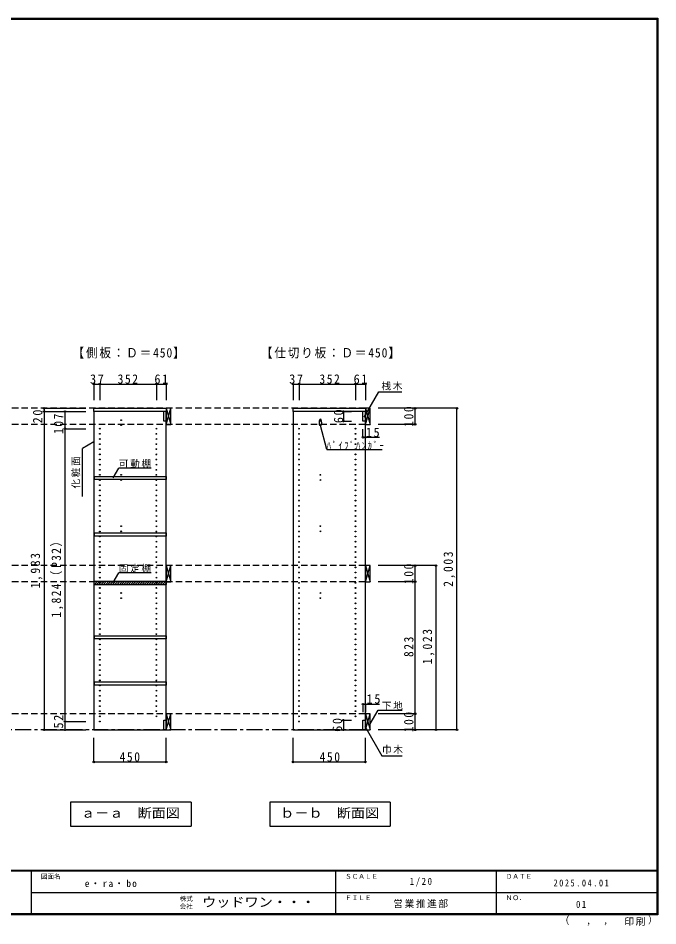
# Model space of a CAD drawing. Units: millimetres at full size, sheet at 1:20. Extents: x -3922 to 3878, y -2932 to 2722.
# Drawn here: x -104 to 3878, y -2932 to 2722 of the extents above; entities that cross this region are included whole.
import ezdxf
from ezdxf.enums import TextEntityAlignment as Align

# ---------------------------------------------------------------- set-up
doc = ezdxf.new("R2010")
doc.units = ezdxf.units.MM
doc.header["$LTSCALE"] = 20
doc.header["$PDMODE"] = 32
doc.header["$PDSIZE"] = 10
doc.linetypes.add('CHAIN1', pattern=[8, 5, -1, 1, -1])
doc.linetypes.add('DASHED2', pattern=[3, 2, -1])
for name, color, linetype in [('0-2_本体', 2, 'Continuous'), ('0-3_固定棚', 3, 'Continuous'), ('0-4_可動棚', 3, 'Continuous'), ('0-5', 4, 'Continuous'), ('0-6_ﾊﾟｲﾌﾟﾊﾝｶﾞｰ', 4, 'Continuous'), ('0-7_桟木・巾木', 2, 'Continuous'), ('0-8_引き出し', 3, 'Continuous'), ('0-A_文字', 7, 'Continuous'), ('0-B_寸法', 7, 'Continuous'), ('0-C_ハッチ', 4, 'Continuous'), ('F-1_枠', 6, 'Continuous'), ('F-A_文字', 7, 'Continuous')]:
    doc.layers.add(name, color=color, linetype=linetype)
doc.styles.add('ＭＳ ゴシック', font='')
doc.styles.get('ＭＳ ゴシック').set_extended_font_data('MS Gothic')

msp = doc.modelspace()

# ---------------------------------------------------------------- linework, layer by layer
at = {"layer": '0-2_本体'}
for p, q in [((367.47, 271.73), (367.47, 291.73)), ((367.47, 291.73), (817.47, 291.73)), ((817.47, 291.73), (817.47, 271.73)), ((1607.47, 271.73), (1607.47, 291.73)), ((1607.47, 291.73), (2057.47, 291.73)), ((2057.47, 291.73), (2057.47, 271.73)), ((817.47, 271.73), (367.47, 271.73)), ((2057.47, 271.73), (1607.47, 271.73))]:
    msp.add_line(p, q, dxfattribs=at)
at = {"layer": '0-3_固定棚', "color": 2}
for p, q in [((367.47, -785.27), (367.47, -805.27)), ((367.47, -785.27), (817.47, -785.27)), ((817.47, -785.27), (817.47, -805.27)), ((367.47, -805.27), (817.47, -805.27))]:
    msp.add_line(p, q, dxfattribs=at)
at = {"layer": '0-4_可動棚', "color": 2}
for points in [[(372.47, -132.77), (817.47, -132.77), (817.47, -152.77), (372.47, -152.77)], [(372.47, -484.77), (817.47, -484.77), (817.47, -504.77), (372.47, -504.77)], [(372.47, -1124.77), (817.47, -1124.77), (817.47, -1144.77), (372.47, -1144.77)], [(372.47, -1412.77), (817.47, -1412.77), (817.47, -1432.77), (372.47, -1432.77)]]:
    msp.add_lwpolyline(points, close=True, dxfattribs=at)
at = {"layer": '0-5', "color": 3}
for p, q in [((367.47, 271.73), (367.47, -1711.27)), ((817.47, 271.73), (367.47, 271.73)), ((817.47, -1711.27), (817.47, 271.73)), ((1607.47, 271.73), (1607.47, -1711.27)), ((2057.47, 271.73), (1607.47, 271.73)), ((2057.47, -1711.27), (2057.47, 271.73)), ((367.47, -1711.27), (817.47, -1711.27)), ((1607.47, -1711.27), (2057.47, -1711.27))]:
    msp.add_line(p, q, dxfattribs=at)
at = {"layer": '0-5'}
for centre in [(537.47, 218.23), (537.47, 186.23), (1777.47, 218.23), (1777.47, 186.23), (404.47, 164.73), (404.47, 132.73), (756.47, 164.73), (756.47, 132.73), (1644.47, 164.73), (1644.47, 132.73), (1996.47, 164.73), (1996.47, 132.73), (404.47, 100.73), (404.47, 68.73), (756.47, 100.73), (756.47, 68.73), (1644.47, 100.73), (1644.47, 68.73), (1996.47, 100.73), (1996.47, 68.73), (404.47, 36.73), (404.47, 4.73), (756.47, 36.73), (756.47, 4.73), (1644.47, 36.73), (1644.47, 4.73), (1996.47, 36.73), (1996.47, 4.73), (404.47, -27.27), (756.47, -27.27), (1644.47, -27.27), (1996.47, -27.27), (404.47, -59.27), (404.47, -91.27), (756.47, -59.27), (756.47, -91.27), (1644.47, -59.27), (1644.47, -91.27), (1996.47, -59.27), (1996.47, -91.27), (404.47, -123.27), (404.47, -155.27), (537.47, -122.77), (537.47, -154.77), (756.47, -123.27), (756.47, -155.27), (1644.47, -123.27), (1644.47, -155.27), (1777.47, -122.77), (1777.47, -154.77), (1996.47, -123.27), (1996.47, -155.27), (404.47, -187.27), (404.47, -219.27), (756.47, -187.27), (756.47, -219.27), (1644.47, -187.27), (1644.47, -219.27), (1996.47, -187.27), (1996.47, -219.27), (404.47, -251.27), (404.47, -283.27), (756.47, -251.27), (756.47, -283.27), (1644.47, -251.27), (1644.47, -283.27), (1996.47, -251.27), (1996.47, -283.27), (404.47, -315.27), (756.47, -315.27), (1644.47, -315.27), (1996.47, -315.27), (404.47, -347.27), (404.47, -379.27), (756.47, -347.27), (756.47, -379.27), (1644.47, -347.27), (1644.47, -379.27), (1996.47, -347.27), (1996.47, -379.27), (404.47, -411.27), (404.47, -443.27), (537.47, -442.77), (756.47, -411.27), (756.47, -443.27), (1644.47, -411.27), (1644.47, -443.27), (1777.47, -442.77), (1996.47, -411.27), (1996.47, -443.27), (404.47, -475.27), (404.47, -507.27), (537.47, -474.77), (756.47, -475.27), (756.47, -507.27), (1644.47, -475.27), (1644.47, -507.27), (1777.47, -474.77), (1996.47, -475.27), (1996.47, -507.27), (404.47, -539.27), (756.47, -539.27), (1644.47, -539.27), (1996.47, -539.27), (404.47, -571.27), (404.47, -603.27), (756.47, -571.27), (756.47, -603.27), (1644.47, -571.27), (1644.47, -603.27), (1996.47, -571.27), (1996.47, -603.27), (404.47, -635.27), (404.47, -667.27), (756.47, -635.27), (756.47, -667.27), (1644.47, -635.27), (1644.47, -667.27), (1996.47, -635.27), (1996.47, -667.27), (404.47, -699.27), (404.47, -731.27), (756.47, -699.27), (756.47, -731.27), (1644.47, -699.27), (1644.47, -731.27), (1996.47, -699.27), (1996.47, -731.27), (404.47, -763.27), (756.47, -763.27), (1644.47, -763.27), (1996.47, -763.27), (404.47, -795.27), (404.47, -827.27), (756.47, -795.27), (756.47, -827.27), (1644.47, -795.27), (1644.47, -827.27), (1996.47, -795.27), (1996.47, -827.27), (404.47, -859.27), (404.47, -891.27), (537.47, -858.77), (537.47, -890.77), (756.47, -859.27), (756.47, -891.27), (1644.47, -859.27), (1644.47, -891.27), (1777.47, -858.77), (1777.47, -890.77), (1996.47, -859.27), (1996.47, -891.27), (404.47, -923.27), (404.47, -955.27), (756.47, -923.27), (756.47, -955.27), (1644.47, -923.27), (1644.47, -955.27), (1996.47, -923.27), (1996.47, -955.27), (404.47, -987.27), (404.47, -1019.27), (756.47, -987.27), (756.47, -1019.27), (1644.47, -987.27), (1644.47, -1019.27), (1996.47, -987.27), (1996.47, -1019.27), (404.47, -1051.27), (756.47, -1051.27), (1644.47, -1051.27), (1996.47, -1051.27), (404.47, -1083.27), (404.47, -1115.27), (756.47, -1083.27), (756.47, -1115.27), (1644.47, -1083.27), (1644.47, -1115.27), (1996.47, -1083.27), (1996.47, -1115.27), (404.47, -1147.27), (404.47, -1179.27), (756.47, -1147.27), (756.47, -1179.27), (1644.47, -1147.27), (1644.47, -1179.27), (1996.47, -1147.27), (1996.47, -1179.27), (404.47, -1211.27), (404.47, -1243.27), (756.47, -1211.27), (756.47, -1243.27), (1644.47, -1211.27), (1644.47, -1243.27), (1996.47, -1211.27), (1996.47, -1243.27), (404.47, -1275.27), (756.47, -1275.27), (1644.47, -1275.27), (1996.47, -1275.27), (404.47, -1307.27), (404.47, -1339.27), (756.47, -1307.27), (756.47, -1339.27), (1644.47, -1307.27), (1644.47, -1339.27), (1996.47, -1307.27), (1996.47, -1339.27), (404.47, -1371.27), (404.47, -1403.27), (756.47, -1371.27), (756.47, -1403.27), (1644.47, -1371.27), (1644.47, -1403.27), (1996.47, -1371.27), (1996.47, -1403.27), (404.47, -1435.27), (404.47, -1467.27), (756.47, -1435.27), (756.47, -1467.27), (1644.47, -1435.27), (1644.47, -1467.27), (1996.47, -1435.27), (1996.47, -1467.27), (404.47, -1499.27), (756.47, -1499.27), (1644.47, -1499.27), (1996.47, -1499.27), (404.47, -1531.27), (404.47, -1563.27), (756.47, -1531.27), (756.47, -1563.27), (1644.47, -1531.27), (1644.47, -1563.27), (1996.47, -1531.27), (1996.47, -1563.27), (404.47, -1595.27), (404.47, -1627.27), (756.47, -1595.27), (756.47, -1627.27), (1644.47, -1595.27), (1644.47, -1627.27), (1996.47, -1595.27), (1996.47, -1627.27), (404.47, -1659.27), (1644.47, -1659.27)]:
    msp.add_circle(centre, 2.5, dxfattribs=at)
at = {"layer": '0-6_ﾊﾟｲﾌﾟﾊﾝｶﾞｰ', "color": 2}
for p, q in [((1769.97, 206.23), (1769.97, 191.23)), ((1784.97, 206.23), (1784.97, 191.23))]:
    msp.add_line(p, q, dxfattribs=at)
at = {"layer": '0-6_ﾊﾟｲﾌﾟﾊﾝｶﾞｰ', "color": 7}
for centre, radius, start, end in [((1816.07, 204.72), 46.13, 162.96035, 178.115), ((1777.47, 218.23), 5.5, 0, 180), ((1738.86, 204.72), 46.13, 1.885, 17.03965)]:
    msp.add_arc(centre, radius, start, end, dxfattribs=at)
at = {"layer": '0-6_ﾊﾟｲﾌﾟﾊﾝｶﾞｰ', "color": 2}
for centre, start, end in [((1777.47, 206.23), 0, 180), ((1777.47, 191.23), 180, 0)]:
    msp.add_arc(centre, 7.5, start, end, dxfattribs=at)
at = {"layer": '0-7_桟木・巾木'}
for p, q in [((817.47, 271.73), (802.47, 271.73)), ((802.47, 211.73), (802.47, 271.73)), ((817.47, 271.73), (817.47, 230.73)), ((2057.47, 271.73), (2042.47, 271.73)), ((2042.47, 211.73), (2042.47, 271.73)), ((2057.47, 271.73), (2057.47, 230.73)), ((802.47, -1651.27), (817.47, -1651.27)), ((817.47, -1651.27), (817.47, -1711.27)), ((2042.47, -1651.27), (2057.47, -1651.27)), ((2057.47, -1651.27), (2057.47, -1711.27))]:
    msp.add_line(p, q, dxfattribs=at)
for points in [[(817.47, 211.73), (805.97, 211.73), (802.47, 211.73)], [(2057.47, 211.73), (2045.97, 211.73), (2042.47, 211.73)], [(817.47, -1711.27), (802.47, -1711.27), (802.47, -1651.27)], [(2057.47, -1711.27), (2042.47, -1711.27), (2042.47, -1651.27)]]:
    msp.add_lwpolyline(points, dxfattribs=at)
at = {"layer": '0-8_引き出し'}
for p, q in [((817.47, 291.73), (817.47, 191.73)), ((847.47, 291.73), (817.47, 291.73)), ((847.47, 191.73), (847.47, 291.73)), ((2057.47, 291.73), (2057.47, 191.73)), ((2087.47, 291.73), (2057.47, 291.73)), ((2087.47, 191.73), (2087.47, 291.73)), ((817.47, 191.73), (847.47, 191.73)), ((2057.47, 191.73), (2087.47, 191.73)), ((2057.47, -688.27), (2057.47, -788.27)), ((2087.47, -688.27), (2057.47, -688.27)), ((2087.47, -788.27), (2087.47, -688.27)), ((2057.47, -788.27), (2087.47, -788.27)), ((817.47, -1611.27), (817.47, -1711.27)), ((847.47, -1611.27), (817.47, -1611.27)), ((847.47, -1711.27), (847.47, -1611.27)), ((2057.47, -1611.27), (2057.47, -1711.27)), ((2087.47, -1611.27), (2057.47, -1611.27)), ((2087.47, -1711.27), (2087.47, -1611.27)), ((817.47, -1711.27), (847.47, -1711.27)), ((2057.47, -1711.27), (2087.47, -1711.27))]:
    msp.add_line(p, q, dxfattribs=at)
at = {"layer": '0-8_引き出し', "color": 7}
for p, q in [((817.47, 191.73), (847.47, 291.73)), ((817.47, 291.73), (847.47, 191.73)), ((2057.47, 191.73), (2087.47, 291.73)), ((2057.47, 291.73), (2087.47, 191.73)), ((817.47, -688.27), (847.47, -788.27)), ((817.47, -788.27), (847.47, -688.27)), ((2057.47, -788.27), (2087.47, -688.27)), ((2057.47, -688.27), (2087.47, -788.27)), ((817.47, -1711.27), (847.47, -1611.27)), ((817.47, -1611.27), (847.47, -1711.27)), ((2057.47, -1711.27), (2087.47, -1611.27)), ((2057.47, -1611.27), (2087.47, -1711.27))]:
    msp.add_line(p, q, dxfattribs=at)
at = {"layer": '0-8_引き出し'}
msp.add_lwpolyline([(847.47, -788.27), (847.47, -688.27), (817.47, -688.27), (817.47, -788.27)], close=True, dxfattribs=at)
at = {"layer": '0-A_文字'}
for p, q in [((2050.8, 236.27), (2141.67, 393.67)), ((2141.67, 393.67), (2283.9, 393.67)), ((1817.21, 35.43), (1777.47, 183.73)), ((367.47, 82.66), (297.47, 42.25)), ((297.47, -257.75), (297.47, 42.25)), ((1817.21, 35.43), (2162.21, 35.43)), ((488.34, -141.83), (523.36, -81.18)), ((723.36, -81.18), (523.36, -81.18)), ((488.34, -794.33), (523.36, -733.68)), ((723.36, -733.68), (523.36, -733.68)), ((2087.47, -1672.95), (2136.24, -1588.48)), ((2136.24, -1588.48), (2286.77, -1588.48)), ((972.47, -2161.27), (972.47, -2311.27)), ((2212.47, -2161.27), (2212.47, -2311.27)), ((222.47, -2311.27), (972.47, -2311.27)), ((1462.47, -2311.27), (2212.47, -2311.27))]:
    msp.add_line(p, q, dxfattribs=at)
at = {"layer": '0-A_文字', "linetype": 'CHAIN1'}
msp.add_line((2057.47, -1711.27), (-2302.53, -1711.27), dxfattribs=at)
at = {"layer": '0-A_文字'}
for points in [[(2053.66, -1687.54), (2160.74, -1873.01), (2286.77, -1873.01)], [(972.47, -2161.27), (222.47, -2161.27), (222.47, -2311.27)], [(2212.47, -2161.27), (1462.47, -2161.27), (1462.47, -2311.27)]]:
    msp.add_lwpolyline(points, dxfattribs=at)
at = {"layer": '0-B_寸法', "color": 4}
for p, q in [((367.47, 442.73), (367.47, 342.73)), ((367.47, 442.73), (817.47, 442.73)), ((404.47, 442.73), (404.47, 342.73)), ((756.47, 442.73), (756.47, 342.73)), ((817.47, 442.73), (817.47, 342.73)), ((1607.47, 442.73), (1607.47, 342.73)), ((1607.47, 442.73), (2057.47, 442.73)), ((1644.47, 442.73), (1644.47, 342.73)), ((1996.47, 442.73), (1996.47, 342.73)), ((2057.47, 442.73), (2057.47, 342.73)), ((57.47, 291.73), (57.47, 271.73)), ((57.47, 291.73), (317.47, 291.73)), ((2367.47, 291.73), (2137.47, 291.73)), ((2627.47, 291.73), (2137.47, 291.73)), ((2367.47, 191.73), (2367.47, 291.73)), ((2627.47, -1711.27), (2627.47, 291.73)), ((57.47, 271.73), (317.47, 271.73)), ((57.47, 271.73), (57.47, -1711.27)), ((187.47, 271.73), (317.47, 271.73)), ((187.47, 271.73), (187.47, 164.73)), ((1920.47, 271.73), (1920.47, 211.73)), ((1920.47, 271.73), (1970.47, 271.73)), ((1920.47, 211.73), (1970.47, 211.73)), ((2367.47, 191.73), (2137.47, 191.73)), ((187.47, 164.73), (317.47, 164.73)), ((187.47, 164.73), (187.47, -1659.27)), ((2042.47, 111.73), (2042.47, 161.73)), ((2057.47, 111.73), (2057.47, 161.73)), ((2042.47, 111.73), (2146.27, 111.73)), ((2367.47, -688.27), (2137.47, -688.27)), ((2367.47, -788.27), (2367.47, -688.27)), ((2497.47, -688.27), (2367.47, -688.27)), ((2497.47, -1711.27), (2497.47, -688.27)), ((2367.47, -788.27), (2137.47, -788.27)), ((2367.47, -1611.27), (2367.47, -788.27)), ((2042.47, -1551.27), (2042.47, -1601.27)), ((2042.47, -1551.27), (2145.93, -1551.27)), ((2057.47, -1551.27), (2057.47, -1601.27)), ((2367.47, -1611.27), (2137.47, -1611.27)), ((2367.47, -1711.27), (2367.47, -1611.27)), ((187.47, -1659.27), (317.47, -1659.27)), ((187.47, -1659.27), (187.47, -1711.27)), ((1920.47, -1651.27), (1920.47, -1711.27)), ((1920.47, -1651.27), (1970.47, -1651.27)), ((57.47, -1711.27), (317.47, -1711.27)), ((187.47, -1711.27), (317.47, -1711.27)), ((1920.47, -1711.27), (1970.47, -1711.27)), ((2367.47, -1711.27), (2137.47, -1711.27)), ((2627.47, -1711.27), (2137.47, -1711.27)), ((2497.47, -1711.27), (2367.47, -1711.27)), ((367.47, -1911.27), (367.47, -1761.27)), ((817.47, -1911.27), (817.47, -1761.27)), ((1607.47, -1911.27), (1607.47, -1761.27)), ((2057.47, -1911.27), (2057.47, -1761.27)), ((367.47, -1911.27), (817.47, -1911.27)), ((1607.47, -1911.27), (2057.47, -1911.27))]:
    msp.add_line(p, q, dxfattribs=at)
at = {"layer": '0-B_寸法', "color": 4, "linetype": 'DASHED2'}
for p, q in [((2057.47, 291.73), (-2302.53, 291.73)), ((2057.47, 191.73), (-2302.53, 191.73)), ((2057.47, -688.27), (-2302.53, -688.27)), ((2057.47, -788.27), (-2302.53, -788.27)), ((2057.47, -1611.27), (-2302.53, -1611.27))]:
    msp.add_line(p, q, dxfattribs=at)
at = {"layer": '0-B_寸法'}
for p in [(367.47, 442.73), (404.47, 442.73), (756.47, 442.73), (817.47, 442.73), (1607.47, 442.73), (1644.47, 442.73), (1996.47, 442.73), (2057.47, 442.73), (57.47, 291.73), (2367.47, 291.73), (2627.47, 291.73), (57.47, 271.73), (187.47, 271.73), (1920.47, 271.73), (187.47, 164.73), (1920.47, 211.73), (2367.47, 191.73), (2042.47, 111.73), (2057.47, 111.73), (2367.47, -688.27), (2497.47, -688.27), (2367.47, -788.27), (2042.47, -1551.27), (2057.47, -1551.27), (2367.47, -1611.27), (187.47, -1659.27), (1920.47, -1651.27), (57.47, -1711.27), (187.47, -1711.27), (1920.47, -1711.27), (2367.47, -1711.27), (2497.47, -1711.27), (2627.47, -1711.27), (367.47, -1911.27), (817.47, -1911.27), (1607.47, -1911.27), (2057.47, -1911.27)]:
    msp.add_point(p, dxfattribs=at)
at = {"layer": '0-C_ハッチ'}
for p, q in [((367.47, -794.22), (376.42, -785.27)), ((370.56, -805.27), (390.56, -785.27)), ((384.7, -805.27), (404.7, -785.27)), ((398.84, -805.27), (418.84, -785.27)), ((412.99, -805.27), (432.99, -785.27)), ((427.13, -805.27), (447.13, -785.27)), ((441.27, -805.27), (461.27, -785.27)), ((455.41, -805.27), (475.41, -785.27)), ((469.55, -805.27), (489.55, -785.27)), ((483.7, -805.27), (503.7, -785.27)), ((497.84, -805.27), (517.84, -785.27)), ((511.98, -805.27), (531.98, -785.27)), ((526.12, -805.27), (546.12, -785.27)), ((540.26, -805.27), (560.26, -785.27)), ((554.41, -805.27), (574.41, -785.27)), ((568.55, -805.27), (588.55, -785.27)), ((582.69, -805.27), (602.69, -785.27)), ((596.83, -805.27), (616.83, -785.27)), ((610.97, -805.27), (630.97, -785.27)), ((625.12, -805.27), (645.12, -785.27)), ((639.26, -805.27), (659.26, -785.27)), ((653.4, -805.27), (673.4, -785.27)), ((667.54, -805.27), (687.54, -785.27)), ((681.69, -805.27), (701.69, -785.27)), ((695.83, -805.27), (715.83, -785.27)), ((709.97, -805.27), (729.97, -785.27)), ((724.11, -805.27), (744.11, -785.27)), ((738.25, -805.27), (758.25, -785.27)), ((752.4, -805.27), (772.4, -785.27)), ((766.54, -805.27), (786.54, -785.27)), ((780.68, -805.27), (800.68, -785.27)), ((794.82, -805.27), (814.82, -785.27)), ((808.96, -805.27), (817.47, -796.76))]:
    msp.add_line(p, q, dxfattribs=at)
at = {"layer": 'F-1_枠'}
for p, q in [((-3922.03, 2722.29), (3877.97, 2722.29)), ((-3922.03, 2718.96), (3877.97, 2718.96)), ((-3922.03, 2715.63), (3877.97, 2715.63)), ((3871.3, 2722.29), (3871.3, -2864.37)), ((3874.63, 2722.29), (3874.63, -2864.37)), ((3877.97, 2722.29), (3877.97, -2864.37)), ((3877.97, -2587.71), (-3922.03, -2587.71)), ((3877.97, -2591.04), (-3922.03, -2591.04)), ((-22.03, -2591.04), (-22.03, -2857.71)), ((1871.3, -2591.04), (1871.3, -2857.71)), ((2871.3, -2591.04), (2871.3, -2857.71)), ((-22.03, -2724.37), (3871.3, -2724.38)), ((3877.97, -2857.71), (-3922.03, -2857.71)), ((3877.97, -2861.04), (-3922.03, -2861.04)), ((3877.97, -2864.37), (-3922.03, -2864.37))]:
    msp.add_line(p, q, dxfattribs=at)

# ---------------------------------------------------------------- texts
at = {"layer": '0-A_文字', "style": 'ＭＳ ゴシック', "width": 1.1}
for s, p in [('ａ－ａ\u3000断面図', (287.47, -2276.27)), ('ｂ－ｂ\u3000断面図', (1527.47, -2276.27))]:
    msp.add_text(s, height=58.65, dxfattribs=at).set_placement(p, align=Align.BOTTOM_LEFT)
at = {"layer": '0-A_文字', "attachment_point": 7, "style": 'ＭＳ ゴシック'}
for s, insert, char_height in [('\\T1.16;\\W0.9;【側板：Ｄ＝450】', (234.97, 601.73), 58.65), ('\\T1.16;\\W0.9;【仕切り板：Ｄ＝450】', (1407.47, 601.73), 58.65), ('\\T1.17;桟木', (2157.88, 403.88), 43.99), ('\\T1.39;\\W0.85;ﾊﾟｲﾌﾟﾊﾝｶﾞｰ', (1817.21, 35.43), 43.99), ('\\T1.17;可動棚', (523.36, -81.18), 43.99), ('\\T1.17;固定棚', (523.36, -733.68), 43.99), ('\\T1.17;下地', (2160.74, -1588.48), 43.99), ('\\T1.17;巾木', (2160.74, -1861.06), 43.99)]:
    msp.add_mtext(s, dxfattribs=dict(at, insert=insert, char_height=char_height))
at = {"layer": '0-A_文字', "insert": (282.47, -207.75), "char_height": 43.99, "attachment_point": 7, "rotation": 90, "style": 'ＭＳ ゴシック'}
msp.add_mtext('\\T1.17;化粧面', dxfattribs=at)
at = {"layer": '0-B_寸法', "char_height": 58.65, "attachment_point": 7, "style": 'ＭＳ ゴシック'}
for s, insert in [('\\T1.27;\\W0.95;37', (343.47, 443.94)), ('\\T1.27;\\W0.9;352', (515.47, 443.94)), ('\\T1.27;\\W0.95;61', (744.47, 443.94)), ('\\T1.27;\\W0.95;37', (1583.47, 443.94)), ('\\T1.27;\\W0.9;352', (1771.47, 443.94)), ('\\T1.27;\\W0.95;61', (1984.47, 443.94)), ('\\T1.27;\\W0.95;15', (2060.36, 111.73)), ('\\T1.27;\\W0.95;15', (2065.38, -1548.8)), ('\\T1.27;\\W0.9;450', (527.47, -1910.06)), ('\\T1.27;\\W0.9;450', (1772.47, -1910.06))]:
    msp.add_mtext(s, dxfattribs=dict(at, insert=insert))
at = {"layer": '0-B_寸法', "char_height": 58.65, "attachment_point": 7, "rotation": 90, "style": 'ＭＳ ゴシック'}
for s, insert in [('\\T1.27;\\W0.9;100', (2357.47, 176.73)), ('\\T1.27;\\W0.95;20', (47.47, 197.82)), ('\\T1.27;\\W0.9;107', (177.47, 131.7)), ('\\T1.27;\\W0.95;60', (1920.47, 199.23)), ('\\T1.23;\\W0.9;1,824（P32）', (177.47, -1012.27)), ('\\T1.28;\\W0.9;1,983', (47.47, -829.77)), ('\\T1.28;\\W0.9;2,003', (2617.47, -819.77)), ('\\T1.27;\\W0.9;100', (2357.47, -803.27)), ('\\T1.28;\\W0.9;1,023', (2487.47, -1302.77)), ('\\T1.27;\\W0.9;823', (2357.47, -1257.77)), ('\\T1.27;\\W0.95;52', (177.47, -1703)), ('\\T1.27;\\W0.9;100', (2357.47, -1726.27)), ('\\T1.27;\\W0.95;60', (1912.86, -1723.77))]:
    msp.add_mtext(s, dxfattribs=dict(at, insert=insert))
at = {"layer": 'F-A_文字', "style": 'ＭＳ ゴシック'}
for s, height, p in [('図面名', 29.33, (37.97, -2647.71)), ('ＳＣＡＬＥ', 29.33, (1931.3, -2647.71)), ('ＤＡＴＥ', 29.33, (2931.3, -2647.71)), ('株式', 29.33, (901.3, -2787.04)), ('ＦＩＬＥ', 29.33, (1931.3, -2781.04)), ('ＮＯ．', 29.33, (2931.3, -2781.04)), ('会社', 29.33, (901.3, -2835.04)), ('（', 43.99, (3267.32, -2933.25)), ('）', 43.99, (3816.9, -2930.46)), (',', 43.99, (3432.15, -2933.25)), (',', 43.99, (3538.1, -2931.39))]:
    msp.add_text(s, height=height, dxfattribs=at).set_placement(p, align=Align.BOTTOM_LEFT)
at = {"layer": 'F-A_文字', "style": 'ＭＳ ゴシック', "width": 1.1}
msp.add_text('ウッドワン・・・', height=58.65, dxfattribs=at).set_placement((1041.3, -2831.04), align=Align.BOTTOM_LEFT)
at = {"layer": 'F-A_文字', "char_height": 43.99, "attachment_point": 7, "style": 'ＭＳ ゴシック'}
for s, insert in [('\\T1.28;\\W0.95;e・ra・bo', (311.3, -2691.04)), ('\\T1.38;\\W0.9;1/20', (2333.8, -2687.71)), ('\\T1.39;\\W0.85;2025.04.01', (3228.8, -2687.71)), ('\\T1.17;営業推進部', (2231.3, -2821.04)), ('\\T1.36;\\W0.9;01', (3368.8, -2821.04)), ('\\T1.17;印刷', (3670.07, -2932.32))]:
    msp.add_mtext(s, dxfattribs=dict(at, insert=insert))

doc.saveas('drawing.dxf')
